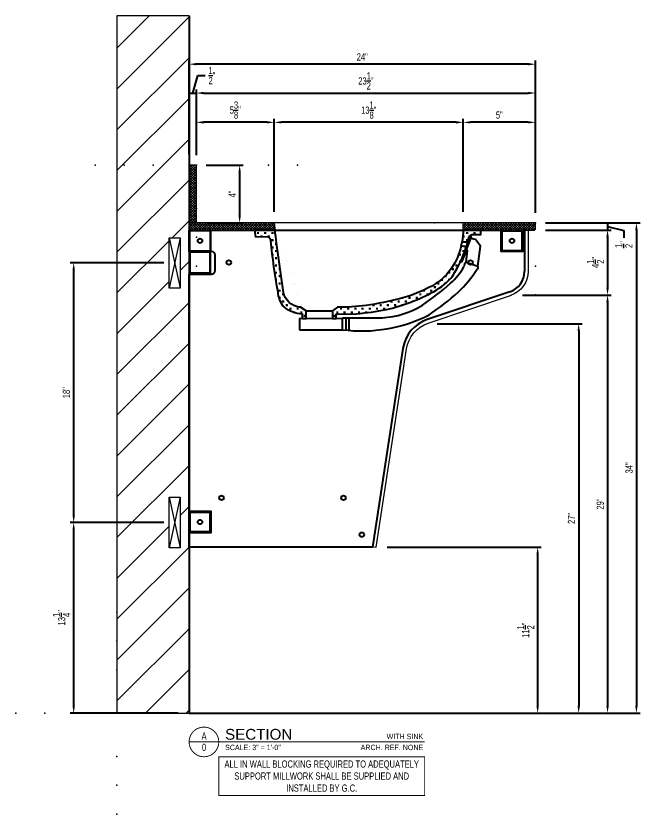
# Model space of a CAD drawing. Header units: inches. Extents: x 63 to 395, y 219 to 477.
# Drawn here: x 62.8 to 106.1, y 227 to 282.3 of the extents above; entities that cross this region are included whole.
import ezdxf
from ezdxf.enums import TextEntityAlignment as Align

# ---------------------------------------------------------------- set-up
doc = ezdxf.new("R2010")
doc.units = ezdxf.units.IN
doc.header["$MEASUREMENT"] = 0
doc.linetypes.add('HIDDEN2', pattern=[0.1875, 0.125, -0.0625])
doc.layers.get('Defpoints').update_dxf_attribs({"color": 253})
for name, color, linetype in [('10', 7, 'Continuous'), ('20', 3, 'Continuous'), ('Dim', 7, 'Continuous'), ('Hardware', 6, 'Continuous'), ('Hatch', 3, 'Continuous')]:
    doc.layers.add(name, color=color, linetype=linetype)
doc.layers.add('Key-in', color=5, linetype='HIDDEN2', lineweight=20)
doc.layers.add('Object lines', color=7, linetype='Continuous', lineweight=35)
doc.styles.add('AMI_T04', font='ARIALUNI.TTF', dxfattribs={"width": 0.75, "height": 0.5})
doc.styles.add('BOLD', font='ARIALUNI.TTF', dxfattribs={"height": 0.125})
doc.styles.get("Standard").update_dxf_attribs({"font": 'ARIALUNI.TTF', "width": 0.75, "height": 1})
doc.dimstyles.new('AMI_D04', dxfattribs={"dimscale": 4, "dimtxt": 0.5, "dimasz": 0.125, "dimexe": 0.0625, "dimexo": 0.1875, "dimgap": 0.0625, "dimtad": 1, "dimdec": 4, "dimzin": 0, "dimdsep": 46, "dimlunit": 5, "dimtxsty": 'AMI_T04', "dimcen": 0.125, "dimclrd": 256, "dimclre": 256, "dimclrt": 256, "dimazin": 2, "dimtfac": 1, "dimtdec": 4, "dimtmove": 2, "dimatfit": 3, "dimfxl": 1, "dimtolj": 1, "dimtzin": 0, "dimarcsym": 2})
doc.dimstyles.new('AMI_D04_Leader', dxfattribs={"dimscale": 4, "dimtxt": 0.5, "dimasz": 0.125, "dimexe": 0.0625, "dimexo": 0.1875, "dimgap": 0.0625, "dimtad": 0, "dimdec": 4, "dimzin": 0, "dimdsep": 46, "dimlunit": 5, "dimtxsty": 'AMI_T04', "dimcen": 0.125, "dimclrd": 256, "dimclre": 256, "dimclrt": 256, "dimazin": 2, "dimtfac": 1, "dimtdec": 4, "dimtmove": 1, "dimatfit": 3, "dimfxl": 1, "dimtolj": 1, "dimtzin": 0, "dimarcsym": 2})
pattern_1 = [(45, (-74.84294578429672, -247.228705161985), (-0.08838834764831843, 0.08838834764831845), []), (135, (-74.84294578429672, -247.228705161985), (-0.08838834764831845, -0.08838834764831843), [])]
pattern_2 = [(0, (-100.1925816635942, 43.51031741229207), (0.25, 0.25), [0.125, -0.375]), (90, (-100.1300816635942, 43.44781741229207), (-0.25, 0.25), [0.125, -0.375])]

# ---------------------------------------------------------------- blocks, each defined once
blk = doc.blocks.new('A$C75D17F70')
at = {"layer": 'Key-in', "color": 2, "linetype": 'Continuous', "lineweight": 18}
for p in [(0, 1.750000000000057), (0, 1.250000000000057), (0, 0.75), (-1.749999999999929, 0), (-1.249999999999929, 0), (-0.75, 0), (0, 0), (0.75, 0), (1.249999999999929, 0), (1.749999999999929, 0), (0, -0.75), (0, -1.250000000000057), (0, -1.750000000000057)]:
    blk.add_point(p, dxfattribs=at)
blk = doc.blocks.new('*D54')
at = {"layer": 'Defpoints', "color": 0, "lineweight": 18, "transparency": 16777216}
for p in [(98.78044578460748, 267.964106000653), (98.78044578460748, 267.464106000653), (103.8429457846072, 267.464106000653)]:
    blk.add_point(p, dxfattribs=at)
at = {"layer": 'Dim', "lineweight": -2, "transparency": 16777216}
for p, q in [((99.53044578460748, 267.964106000653), (104.0929457846072, 267.964106000653)), ((103.8429457846072, 267.964106000653), (103.8429457846072, 267.464106000653)), ((103.8429457846072, 267.964106000653), (103.8429457846072, 267.464106000653)), ((99.53044578460748, 267.464106000653), (104.0929457846072, 267.464106000653)), ((103.8429457846072, 267.714106000653), (104.9676363068941, 267.4217694330371)), ((104.9676363068941, 267.4217694330371), (104.9676363068941, 266.9217694330371))]:
    blk.add_line(p, q, dxfattribs=at)
at = {"layer": 'Dim', "lineweight": 18, "transparency": 16777216, "insert": (104.9676363068941, 266.4538294603222), "char_height": 0.5, "attachment_point": 5, "rotation": 90, "style": 'AMI_T04'}
blk.add_mtext('\\A1;{\\H1.000000x;\\S1/2;}"', dxfattribs=at)
blk = doc.blocks.new('*D55')
at = {"layer": 'Defpoints', "color": 0, "lineweight": 18, "transparency": 16777216}
for p in [(98.78044578460748, 267.464106000653), (97.18701542123065, 262.9579415086653), (103.8429457846072, 262.9579415086653)]:
    blk.add_point(p, dxfattribs=at)
at = {"layer": 'Dim', "lineweight": -2, "transparency": 16777216}
for p, q in [((99.53044578460748, 267.464106000653), (104.0929457846072, 267.464106000653)), ((103.8429457846072, 266.964106000653), (103.8429457846072, 263.4579415086653)), ((97.93701542123065, 262.9579415086653), (104.0929457846072, 262.9579415086653))]:
    blk.add_line(p, q, dxfattribs=at)
at = {"layer": 'Dim', "lineweight": 18, "transparency": 16777216}
for points in [[(103.7596124512739, 266.964106000653), (103.9262791179405, 266.964106000653), (103.8429457846072, 267.464106000653)], [(103.7596124512739, 263.4579415086653), (103.9262791179405, 263.4579415086653), (103.8429457846072, 262.9579415086653)]]:
    blk.add_solid(points, dxfattribs=at)
at = {"layer": 'Dim', "lineweight": 18, "transparency": 16777216, "insert": (103.0072250024334, 265.2110237546592), "char_height": 0.5, "attachment_point": 5, "rotation": 90, "style": 'AMI_T04'}
blk.add_mtext('\\A1;4{\\H1.000000x;\\S1/2;}"', dxfattribs=at)
blk = doc.blocks.new('*D56')
at = {"layer": 'Defpoints', "color": 0, "lineweight": 18, "transparency": 16777216}
for p in [(98.78044578460748, 267.964106000653), (90.84294578445196, 233.9641059986128), (105.8429457846072, 233.9641059986128)]:
    blk.add_point(p, dxfattribs=at)
at = {"layer": 'Dim', "lineweight": -2, "transparency": 16777216}
for p, q in [((99.53044578460748, 267.964106000653), (106.0929457846072, 267.964106000653)), ((105.8429457846072, 267.464106000653), (105.8429457846072, 234.4641059986128)), ((91.59294578445196, 233.9641059986128), (106.0929457846072, 233.9641059986128))]:
    blk.add_line(p, q, dxfattribs=at)
at = {"layer": 'Dim', "lineweight": 18, "transparency": 16777216}
for points in [[(105.7596124512739, 267.464106000653), (105.9262791179405, 267.464106000653), (105.8429457846072, 267.964106000653)], [(105.7596124512739, 234.4641059986128), (105.9262791179405, 234.4641059986128), (105.8429457846072, 233.9641059986128)]]:
    blk.add_solid(points, dxfattribs=at)
at = {"layer": 'Dim', "lineweight": 18, "transparency": 16777216, "insert": (105.3374887586863, 250.9641059996329), "char_height": 0.5, "attachment_point": 5, "rotation": 90, "style": 'AMI_T04'}
blk.add_mtext('\\A1;34"', dxfattribs=at)
blk = doc.blocks.new('*D57')
at = {"layer": 'Defpoints', "color": 0, "lineweight": 18, "transparency": 16777216}
for p in [(87.81388671915252, 245.464101000653), (90.84294578445196, 233.9641059986128), (98.99670263451753, 233.9641059986128)]:
    blk.add_point(p, dxfattribs=at)
at = {"layer": 'Dim', "lineweight": -2, "transparency": 16777216}
for p, q in [((88.56388671915252, 245.464101000653), (99.24670263451753, 245.464101000653)), ((98.99670263451753, 244.964101000653), (98.99670263451753, 234.4641059986128)), ((91.59294578445196, 233.9641059986128), (99.24670263451753, 233.9641059986128))]:
    blk.add_line(p, q, dxfattribs=at)
at = {"layer": 'Dim', "lineweight": 18, "transparency": 16777216}
for points in [[(98.9133693011842, 244.964101000653), (99.08003596785086, 244.964101000653), (98.99670263451753, 245.464101000653)], [(98.9133693011842, 234.4641059986128), (99.08003596785086, 234.4641059986128), (98.99670263451753, 233.9641059986128)]]:
    blk.add_solid(points, dxfattribs=at)
at = {"layer": 'Dim', "lineweight": 18, "transparency": 16777216, "insert": (98.16098185234378, 239.714103499633), "char_height": 0.5, "attachment_point": 5, "rotation": 90, "style": 'AMI_T04'}
blk.add_mtext('\\A1;11{\\H1.000000x;\\S1/2;}"', dxfattribs=at)
blk = doc.blocks.new('*D58')
at = {"layer": 'Defpoints', "color": 0, "lineweight": 18, "transparency": 16777216}
for p in [(75.34294578460748, 276.9641060006532), (74.84294578429672, 271.964106000653), (75.34294578460748, 271.901606000653)]:
    blk.add_point(p, dxfattribs=at)
at = {"layer": 'Dim', "lineweight": -2, "transparency": 16777216}
for p, q in [((75.0929457844521, 276.9641060006532), (75.45616201910421, 278.1748267828269)), ((75.45616201910421, 278.1748267828269), (75.95616201910421, 278.1748267828269)), ((74.84294578429672, 272.714106000653), (74.84294578429672, 277.2141060006532)), ((74.84294578429672, 276.9641060006532), (75.34294578460748, 276.9641060006532)), ((74.84294578429672, 276.9641060006532), (75.34294578460748, 276.9641060006532)), ((75.34294578460748, 272.651606000653), (75.34294578460748, 277.2141060006532))]:
    blk.add_line(p, q, dxfattribs=at)
at = {"layer": 'Dim', "lineweight": 18, "transparency": 16777216, "insert": (76.42410199181909, 278.1748267828269), "char_height": 0.5, "attachment_point": 5, "style": 'AMI_T04'}
blk.add_mtext('\\A1;{\\H1.000000x;\\S1/2;}"', dxfattribs=at)
blk = doc.blocks.new('*D59')
at = {"layer": 'Defpoints', "color": 0, "lineweight": 18, "transparency": 16777216}
for p in [(98.84294578460748, 276.9641060006532), (75.34294578460748, 271.901606000653), (98.84294578460748, 267.901606000653)]:
    blk.add_point(p, dxfattribs=at)
at = {"layer": 'Dim', "lineweight": -2, "transparency": 16777216}
for p, q in [((75.34294578460748, 272.651606000653), (75.34294578460748, 277.2141060006532)), ((75.84294578460748, 276.9641060006532), (98.34294578460748, 276.9641060006532)), ((98.84294578460748, 268.651606000653), (98.84294578460748, 277.2141060006532))]:
    blk.add_line(p, q, dxfattribs=at)
at = {"layer": 'Dim', "lineweight": 18, "transparency": 16777216}
for points in [[(75.84294578460748, 277.0474393339865), (75.84294578460748, 276.8807726673199), (75.34294578460748, 276.9641060006532)], [(98.34294578460748, 277.0474393339865), (98.34294578460748, 276.8807726673199), (98.84294578460748, 276.9641060006532)]]:
    blk.add_solid(points, dxfattribs=at)
at = {"layer": 'Dim', "lineweight": 18, "transparency": 16777216, "insert": (87.09294578460748, 277.8040900843276), "char_height": 0.5, "attachment_point": 5, "style": 'AMI_T04'}
blk.add_mtext('\\A1;23{\\H1.000000x;\\S1/2;}"', dxfattribs=at)
blk = doc.blocks.new('*D60')
at = {"layer": 'Defpoints', "color": 0, "lineweight": 18, "transparency": 16777216}
for p in [(74.84294578460748, 278.9641060006533), (74.84294578460748, 271.964106000653), (98.84294578460748, 267.901606000653)]:
    blk.add_point(p, dxfattribs=at)
at = {"layer": 'Dim', "lineweight": -2, "transparency": 16777216}
for p, q in [((74.84294578460748, 272.714106000653), (74.84294578460748, 279.2141060006533)), ((98.34294578460748, 278.9641060006533), (75.34294578460748, 278.9641060006533)), ((98.84294578460748, 268.651606000653), (98.84294578460748, 279.2141060006533))]:
    blk.add_line(p, q, dxfattribs=at)
at = {"layer": 'Dim', "lineweight": 18, "transparency": 16777216}
for points in [[(75.34294578460748, 279.0474393339866), (75.34294578460748, 278.8807726673199), (74.84294578460748, 278.9641060006533)], [(98.34294578460748, 279.0474393339866), (98.34294578460748, 278.8807726673199), (98.84294578460748, 278.9641060006533)]]:
    blk.add_solid(points, dxfattribs=at)
at = {"layer": 'Dim', "lineweight": 18, "transparency": 16777216, "insert": (86.84294578460748, 279.4652997250735), "char_height": 0.5, "attachment_point": 5, "style": 'AMI_T04'}
blk.add_mtext('\\A1;24"', dxfattribs=at)
blk = doc.blocks.new('*D61')
at = {"layer": 'Defpoints', "color": 0, "lineweight": 18, "transparency": 16777216}
for p in [(97.18701542123065, 262.9579415086653), (90.84294578445196, 233.9641059986128), (103.8429457846072, 233.9641059986128)]:
    blk.add_point(p, dxfattribs=at)
at = {"layer": 'Dim', "lineweight": -2, "transparency": 16777216}
for p, q in [((97.93701542123065, 262.9579415086653), (104.0929457846072, 262.9579415086653)), ((103.8429457846072, 262.4579415086653), (103.8429457846072, 234.4641059986128)), ((91.59294578445196, 233.9641059986128), (104.0929457846072, 233.9641059986128))]:
    blk.add_line(p, q, dxfattribs=at)
at = {"layer": 'Dim', "lineweight": 18, "transparency": 16777216}
for points in [[(103.7596124512739, 262.4579415086653), (103.9262791179405, 262.4579415086653), (103.8429457846072, 262.9579415086653)], [(103.7596124512739, 234.4641059986128), (103.9262791179405, 234.4641059986128), (103.8429457846072, 233.9641059986128)]]:
    blk.add_solid(points, dxfattribs=at)
at = {"layer": 'Dim', "lineweight": 18, "transparency": 16777216, "insert": (103.3374887586863, 248.4610237536391), "char_height": 0.5, "attachment_point": 5, "rotation": 90, "style": 'AMI_T04'}
blk.add_mtext('\\A1;29"', dxfattribs=at)
blk = doc.blocks.new('*D62')
at = {"layer": 'Defpoints', "color": 0, "lineweight": 18, "transparency": 16777216}
for p in [(91.2857711548562, 260.9641059986128), (90.84294578445196, 233.9641059986128), (101.8429457846075, 233.9641059986128)]:
    blk.add_point(p, dxfattribs=at)
at = {"layer": 'Dim', "lineweight": -2, "transparency": 16777216}
for p, q in [((92.0357711548562, 260.9641059986128), (102.0929457846075, 260.9641059986128)), ((101.8429457846075, 260.4641059986128), (101.8429457846075, 234.4641059986128)), ((91.59294578445196, 233.9641059986128), (102.0929457846075, 233.9641059986128))]:
    blk.add_line(p, q, dxfattribs=at)
at = {"layer": 'Dim', "lineweight": 18, "transparency": 16777216}
for points in [[(101.7596124512742, 260.4641059986128), (101.9262791179408, 260.4641059986128), (101.8429457846075, 260.9641059986128)], [(101.7596124512742, 234.4641059986128), (101.9262791179408, 234.4641059986128), (101.8429457846075, 233.9641059986128)]]:
    blk.add_solid(points, dxfattribs=at)
at = {"layer": 'Dim', "lineweight": 18, "transparency": 16777216, "insert": (101.3417520601872, 247.4641059986128), "char_height": 0.5, "attachment_point": 5, "rotation": 90, "style": 'AMI_T04'}
blk.add_mtext('\\A1;27"', dxfattribs=at)
blk = doc.blocks.new('*D76')
at = {"layer": 'Defpoints', "color": 0, "lineweight": 18, "transparency": 16777216}
for p in [(93.84294578460748, 274.9328560006533), (93.84294578460748, 267.964106000653), (98.84294578460748, 267.901606000653)]:
    blk.add_point(p, dxfattribs=at)
at = {"layer": 'Dim', "lineweight": -2, "transparency": 16777216}
for p, q in [((93.84294578460748, 268.714106000653), (93.84294578460748, 275.1828560006533)), ((98.84294578460748, 268.651606000653), (98.84294578460748, 275.1828560006533)), ((98.34294578460748, 274.9328560006533), (94.34294578460748, 274.9328560006533))]:
    blk.add_line(p, q, dxfattribs=at)
at = {"layer": 'Dim', "lineweight": 18, "transparency": 16777216}
for points in [[(94.34294578460748, 275.0161893339866), (94.34294578460748, 274.84952266732), (93.84294578460748, 274.9328560006533)], [(98.34294578460748, 275.0161893339866), (98.34294578460748, 274.84952266732), (98.84294578460748, 274.9328560006533)]]:
    blk.add_solid(points, dxfattribs=at)
at = {"layer": 'Dim', "lineweight": 18, "transparency": 16777216, "insert": (96.34294578460748, 275.437119302154), "char_height": 0.5, "attachment_point": 5, "style": 'AMI_T04'}
blk.add_mtext('\\A1;5"', dxfattribs=at)
blk = doc.blocks.new('*D77')
at = {"layer": 'Defpoints', "color": 0, "lineweight": 18, "transparency": 16777216}
for p in [(80.74290077167997, 274.9328560006533), (80.74290077167997, 267.964106000653), (93.84294578460748, 267.964106000653)]:
    blk.add_point(p, dxfattribs=at)
at = {"layer": 'Dim', "lineweight": -2, "transparency": 16777216}
for p, q in [((80.74290077167997, 268.714106000653), (80.74290077167997, 275.1828560006533)), ((93.84294578460748, 268.714106000653), (93.84294578460748, 275.1828560006533)), ((93.34294578460748, 274.9328560006533), (81.24290077167997, 274.9328560006533))]:
    blk.add_line(p, q, dxfattribs=at)
at = {"layer": 'Dim', "lineweight": 18, "transparency": 16777216}
for points in [[(81.24290077167997, 275.0161893339866), (81.24290077167997, 274.84952266732), (80.74290077167997, 274.9328560006533)], [(93.34294578460748, 275.0161893339866), (93.34294578460748, 274.84952266732), (93.84294578460748, 274.9328560006533)]]:
    blk.add_solid(points, dxfattribs=at)
at = {"layer": 'Dim', "lineweight": 18, "transparency": 16777216, "insert": (87.29292327814372, 275.7771033858284), "char_height": 0.5, "attachment_point": 5, "style": 'AMI_T04'}
blk.add_mtext('\\A1;13{\\H1.000000x;\\S1/8;}"', dxfattribs=at)
blk = doc.blocks.new('*D78')
at = {"layer": 'Defpoints', "color": 0, "lineweight": 18, "transparency": 16777216}
for p in [(75.34294578460748, 274.9328560006533), (75.34294578460748, 271.901606000653), (80.74290077167997, 267.964106000653)]:
    blk.add_point(p, dxfattribs=at)
at = {"layer": 'Dim', "lineweight": -2, "transparency": 16777216}
for p, q in [((75.34294578460748, 272.651606000653), (75.34294578460748, 275.1828560006533)), ((80.74290077167997, 268.714106000653), (80.74290077167997, 275.1828560006533)), ((80.24290077167997, 274.9328560006533), (75.84294578460748, 274.9328560006533))]:
    blk.add_line(p, q, dxfattribs=at)
at = {"layer": 'Dim', "lineweight": 18, "transparency": 16777216}
for points in [[(75.84294578460748, 275.0161893339866), (75.84294578460748, 274.84952266732), (75.34294578460748, 274.9328560006533)], [(80.24290077167997, 275.0161893339866), (80.24290077167997, 274.84952266732), (80.74290077167997, 274.9328560006533)]]:
    blk.add_solid(points, dxfattribs=at)
at = {"layer": 'Dim', "lineweight": 18, "transparency": 16777216, "insert": (78.04292327814372, 275.7813666873291), "char_height": 0.5, "attachment_point": 5, "style": 'AMI_T04'}
blk.add_mtext('\\A1;5{\\H1.000000x;\\S3/8;}"', dxfattribs=at)
blk = doc.blocks.new('*D79')
at = {"layer": 'Defpoints', "color": 0, "lineweight": 18, "transparency": 16777216}
for p in [(66.84294578429675, 247.182856000653), (73.84294578460748, 247.182856000653), (74.84294578429672, 233.9641059986128)]:
    blk.add_point(p, dxfattribs=at)
at = {"layer": 'Dim', "lineweight": -2, "transparency": 16777216}
for p, q in [((73.09294578460748, 247.182856000653), (66.59294578429675, 247.182856000653)), ((66.84294578429675, 234.4641059986128), (66.84294578429675, 246.682856000653)), ((74.09294578429672, 233.9641059986128), (66.59294578429675, 233.9641059986128))]:
    blk.add_line(p, q, dxfattribs=at)
at = {"layer": 'Dim', "lineweight": 18, "transparency": 16777216}
for points in [[(66.75961245096342, 246.682856000653), (66.92627911763007, 246.682856000653), (66.84294578429675, 247.182856000653)], [(66.75961245096342, 234.4641059986128), (66.92627911763007, 234.4641059986128), (66.84294578429675, 233.9641059986128)]]:
    blk.add_solid(points, dxfattribs=at)
at = {"layer": 'Dim', "lineweight": 18, "transparency": 16777216, "insert": (66.0041554250425, 240.5734809996329), "char_height": 0.5, "attachment_point": 5, "rotation": 90, "style": 'AMI_T04'}
blk.add_mtext('\\A1;13{\\H1.000000x;\\S1/4;}"', dxfattribs=at)
blk = doc.blocks.new('*D80')
at = {"layer": 'Defpoints', "color": 0, "lineweight": 18, "transparency": 16777216}
for p in [(66.84294578429675, 265.182856000653), (73.84294578460748, 265.182856000653), (73.84294578460748, 247.182856000653)]:
    blk.add_point(p, dxfattribs=at)
at = {"layer": 'Dim', "lineweight": -2, "transparency": 16777216}
for p, q in [((73.09294578460748, 265.182856000653), (66.59294578429675, 265.182856000653)), ((66.84294578429675, 247.682856000653), (66.84294578429675, 264.682856000653)), ((73.09294578460748, 247.182856000653), (66.59294578429675, 247.182856000653))]:
    blk.add_line(p, q, dxfattribs=at)
at = {"layer": 'Dim', "lineweight": 18, "transparency": 16777216}
for points in [[(66.75961245096342, 264.682856000653), (66.92627911763007, 264.682856000653), (66.84294578429675, 265.182856000653)], [(66.75961245096342, 247.682856000653), (66.92627911763007, 247.682856000653), (66.84294578429675, 247.182856000653)]]:
    blk.add_solid(points, dxfattribs=at)
at = {"layer": 'Dim', "lineweight": 18, "transparency": 16777216, "insert": (66.33748875837583, 256.182856000653), "char_height": 0.5, "attachment_point": 5, "rotation": 90, "style": 'AMI_T04'}
blk.add_mtext('\\A1;18"', dxfattribs=at)
blk = doc.blocks.new('*D81')
at = {"layer": 'Defpoints', "color": 0, "lineweight": 18, "transparency": 16777216}
for p in [(75.28044578460748, 271.964106000653), (75.34294578460748, 267.964106000653), (78.34294578460748, 267.964106000653)]:
    blk.add_point(p, dxfattribs=at)
at = {"layer": 'Dim', "lineweight": -2, "transparency": 16777216}
for p, q in [((76.03044578460748, 271.964106000653), (78.59294578460748, 271.964106000653)), ((78.34294578460748, 271.464106000653), (78.34294578460748, 268.464106000653)), ((76.09294578460748, 267.964106000653), (78.59294578460748, 267.964106000653))]:
    blk.add_line(p, q, dxfattribs=at)
at = {"layer": 'Dim', "lineweight": 18, "transparency": 16777216}
for points in [[(78.25961245127415, 271.464106000653), (78.42627911794081, 271.464106000653), (78.34294578460748, 271.964106000653)], [(78.25961245127415, 268.464106000653), (78.42627911794081, 268.464106000653), (78.34294578460748, 267.964106000653)]]:
    blk.add_solid(points, dxfattribs=at)
at = {"layer": 'Dim', "lineweight": 18, "transparency": 16777216, "insert": (77.84294578460744, 269.964106000653), "char_height": 0.5, "attachment_point": 5, "rotation": 90, "style": 'AMI_T04'}
blk.add_mtext('\\A1;4"', dxfattribs=at)
blk = doc.blocks.new('A$C672B7889')
at = {"layer": '20'}
for p, q in [((-1.598229317778532e-07, 22.00000502285657), (23.24999984017705, 22.00000502285657)), ((-1.598229317778532e-07, 20.50000502285657), (-1.598229317778532e-07, 22.00000502285657)), ((23.24999984017705, 22.00000502285657), (23.24999884017706, 19.13985202285656)), ((1.562499840177068, 20.50000502285657), (-1.598229317778532e-07, 20.50000502285657)), ((1.812499840177068, 19.18750502285657), (1.812499840177068, 20.25000502285657)), ((-1.598229317778532e-07, 2.285656819367432e-08), (-1.598229317778532e-07, 18.93750502285657)), ((-1.598229317778532e-07, 18.93750502285657), (1.562499840177068, 18.93750502285657)), ((22.22907984017706, 17.71841502285656), (16.49128384017706, 15.78454802285657)), ((14.81824284017705, 13.79184302285657), (12.71805884017706, 2.285656819367432e-08)), ((12.71805884017706, 2.285656819367432e-08), (-1.598229317778532e-07, 2.285656819367432e-08))]:
    blk.add_line(p, q, dxfattribs=at)
for centre in [(0.7499998401770682, 21.25000502285657), (22.37499784017706, 21.24962902285657), (2.749999840177068, 19.75000502285657), (19.50000084017705, 19.75000502285657), (2.249999840177068, 3.424112022856576), (10.69689384017707, 3.424112022856576), (0.7499998401770682, 1.750000022856568), (11.96621384017706, 0.8750000228565682)]:
    blk.add_circle(centre, 0.15625, dxfattribs=at)
for centre, radius, start, end in [((1.562499840177068, 20.25000502285657), 0.25, 0, 90), ((1.562499840177068, 19.18750502285657), 0.25, 270, 0), ((21.74999884017706, 19.13985102285656), 1.5, 288.6258690000001, 3.799999959047703e-05), ((17.28975184017708, 13.41548702285657), 2.5, 108.6258659999997, 171.341652)]:
    blk.add_arc(centre, radius, start, end, dxfattribs=at)
blk = doc.blocks.new('A$C65843E15')
at = {"layer": '10', "lineweight": 18}
for p, q in [((0, 0), (0.2499999999999716, -8.740789780858904e-08)), ((-10.52620997448469, -21.96236953579694), (-10.27905906545496, -22.00000499999999))]:
    blk.add_line(p, q, dxfattribs=at)
for points in [[(0, 0), (-1.000000082740371e-06, -2.860154524447182, -0.3287220435699889), (-1.056122730091289, -4.292973626297339)], [(0.2499999999999716, -8.740789780858904e-08), (0.2499989999998888, -2.86015461185508, -0.3287220435699926), (-0.9821430184398139, -4.531776897346901, -0.3287220435699926)], [(-10.52620997448469, -21.96236953579694), (-8.43175709029731, -8.208163357969624, -0.2806704751347168), (-6.758895861401498, -6.215517874740613), (-0.9857951495169743, -4.269264479461754)], [(-10.27905906545496, -22.00000499999999), (-8.184606181267583, -8.245798822172674, -0.2806704751347176), (-6.679031075261349, -6.452417887266563), (-0.9059303633768252, -4.506164491987704)]]:
    blk.add_lwpolyline(points, format="xyb", dxfattribs=at)
blk = doc.blocks.new('A$C6A6C239B')
at = {"layer": 'Hatch'}
h = blk.add_hatch(dxfattribs=at)
h.set_pattern_fill('CROSS', color=256, style=0)
h.set_pattern_definition(pattern_2)
edge = h.paths.add_edge_path()
edge.add_arc((9.087691014684381, 7.232656373428445), 5.405339474837747, 327.75145222942757, 345.7389809774162, ccw=False)
edge.add_arc((10.16290392954957, 6.828658791076672), 4.286702405807937, 304.0737674505296, 324.6483878290015, ccw=False)
edge.add_arc((7.500610537268234, 11.84216624109476), 9.949380404132707, 285.2842648686548, 300.5954091006011, ccw=False)
edge.add_arc((4.534525902471047, 23.96094708394449), 22.42388138356554, 278.1900350777545, 284.43226456643725, ccw=False)
edge.add_arc((5.823257827110457, 16.36810283071954), 14.72616484301831, 269.727521050295, 277.4354575207125, ccw=False)
edge.add_line((5.753225534350975, 1.642104512720209), (5.397134413521314, 1.396067010032141))
edge.add_line((5.397134413521314, 1.396067010032141), (5.397134413521314, 0.8545923948786935))
edge.add_line((5.397134413521314, 0.8545923948786935), (5.659824538289456, 0.8545923948786935))
edge.add_line((5.659824538289456, 0.8545923948786935), (5.659824538289456, 1.157930315893793))
edge.add_line((5.659824538289456, 1.157930315893793), (7.065584314167211, 1.193748387006224))
edge.add_arc((5.497414788763798, 20.20656832404423), 19.07738130925295, 274.7150595282255, 280.9926720660031)
edge.add_arc((6.139918492161787, 14.31874725701699), 13.18426069706312, 283.1312673288729, 298.5499510501014)
edge.add_arc((10.2216173031003, 6.708038264921291), 4.548560087432274, 299.204712866454, 320.7846822870041)
edge.add_arc((7.080911476767372, 8.12808636974619), 7.929301546012408, 327.1961670430894, 343.1541180773883)
edge.add_arc((17.78518628607568, 21.78603044243447), 16.25710948614201, 257.716336841578, 258.9524790061668, ccw=False)
edge = h.paths.add_edge_path()
edge.add_line((15.6774272027979, 6.997964073033074), (14.46485537103155, 6.997964073033074))
edge.add_arc((6.674212443336467, 7.256925923991734), 7.79494570007369, 352.11425798561476, 358.096182789417, ccw=False)
edge.add_arc((14.53811729828901, 17.73938014307753), 11.55278659615098, 269.2924084549876, 271.1596351334022)
edge.add_arc((12.6551931308108, 6.920092700599662), 2.239442454164533, 340.9447396698637, 350.8171256045007)
edge.add_arc((15.17719038325849, 6.2857184576362), 0.4166576438292843, 105.84201821085759, 138.3336986658604, ccw=False)
edge.add_line((15.06344875377391, 6.686550634343064), (15.6774272027979, 6.686550634343064))
edge.add_line((15.6774272027979, 6.686550634343064), (15.6774272027979, 6.997964073033074))
edge = h.paths.add_edge_path()
edge.add_line((3.322924970636961, 0.865506831326627), (3.585435625957018, 0.865506831326627))
edge.add_line((1.416871679229359, 6.997964073033074), (-2.413455035821244e-07, 6.997964073033074))
edge.add_line((-2.413455035821244e-07, 6.997964073033074), (0.06464067269706675, 6.511801192381427))
edge.add_line((3.585435625957018, 1.396067010032141), (3.192767869406964, 1.642104512720209))
edge.add_line((3.192767869406964, 1.642104512720209), (3.116172790270923, 1.642104512720209))
edge.add_arc((3.284192706137283, 2.945717803918069), 1.314396555501974, 191.9661177006956, 262.655759195527, ccw=False)
edge.add_line((1.998357488485283, 2.67319973449645), (1.519095705284769, 6.096968476428231))
edge.add_arc((25.88281087249862, 9.317493053125594), 24.57564638617341, 185.4158222119792, 187.5300041863059, ccw=False)
edge.add_line((3.585435625957018, 0.8711869160540004), (3.585435625957018, 1.396067010032141))
edge.add_line((3.322924970636961, 0.865506831326627), (3.322924970636961, 1.157174422698915))
edge.add_arc((3.450915057830688, 3.378458972240828), 2.224968878985384, 248.028941845843, 266.70227197133556, ccw=False)
edge.add_arc((3.324927364351097, 3.085059106359438), 1.905754065506733, 224.7208170618173, 248.24136344218522, ccw=False)
edge.add_arc((3.578266336916704, 2.86149282037494), 1.957693725640775, 184.8363587400038, 214.8050161393708, ccw=False)
edge.add_arc((41.33331189047484, 10.064262004987), 40.38357221869991, 185.4281761282064, 190.5122670519604, ccw=False)
edge.add_arc((0.8124469205772413, 6.20928673631346), 0.3202836835545723, 6.233162828502095, 74.92613676436363)
edge.add_line((0.8957411954816621, 6.518549895644526), (0.06464067269706675, 6.511801192381427))
h = blk.add_hatch(dxfattribs=at)
h.set_pattern_fill('CROSS', color=256, style=0)
h.set_pattern_definition(pattern_2)
edge = h.paths.add_edge_path()
edge.add_line((15.6774272027979, 6.997964073033074), (14.46485537103155, 6.997964073033074))
edge.add_arc((6.674212443336467, 7.256925923991734), 7.79494570007369, 352.11425798561476, 358.096182789417, ccw=False)
edge.add_arc((14.53811729828901, 17.73938014307753), 11.55278659615098, 269.2924084549876, 271.1596351334022)
edge.add_arc((12.6551931308108, 6.920092700599662), 2.239442454164533, 340.9447396698637, 350.8171256045007)
edge.add_arc((15.17719038325849, 6.2857184576362), 0.4166576438292843, 105.84201821085759, 138.3336986658604, ccw=False)
edge.add_line((15.06344875377391, 6.686550634343064), (15.6774272027979, 6.686550634343064))
edge.add_line((15.6774272027979, 6.686550634343064), (15.6774272027979, 6.997964073033074))
at = {"layer": '10'}
for p, q in [((-2.413455035821244e-07, 6.997964073033074), (0.06464067269706675, 6.511801192381427)), ((1.416871679229359, 6.997964073033074), (-2.413455035821244e-07, 6.997964073033074)), ((15.6774272027979, 6.997964073033074), (14.46485537103155, 6.997964073033074)), ((14.31873912203531, 5.901199468989546), (14.3954462954444, 6.187474537457604)), ((14.7642053907777, 6.189052423292935), (14.66223074197893, 5.83028087146721)), ((14.6610037848979, 5.57472544998933), (14.34496971828816, 4.760708476782554)), ((14.26979120939467, 4.799094550817642), (14.34496971828816, 4.760708476782554)), ((14.6635093092811, 4.758132902293198), (15.47271923661782, 4.498027189924244)), ((3.585435625957018, 1.396067010032141), (3.192767869406964, 1.642104512720209)), ((3.577717621217914, 1.396159752079541), (5.389416408782324, 1.396159752079541)), ((3.585435625957018, 0.8711869160540004), (3.585435625957018, 1.396067010032141)), ((3.103224370906844, 0.8712796581014004), (3.103224370906844, 0.08395960137085012)), ((6.094226988004664, 0.8458822749589103), (3.103224370906844, 0.8712796581014004)), ((3.322924970636961, 0.865506831326627), (3.585435625957018, 0.865506831326627)), ((6.094226988004664, 0.9114006160521058), (8.852818915887099, 0.9114006160521058)), ((6.094226988004664, 0.8458822749589103), (6.094226988004664, 0.9114006160521058)), ((6.094226988004664, 0.08395960137085012), (6.094226988004664, 0.8458822749589103)), ((6.329181598817456, 0.9114006160521058), (6.329181598817456, 0.05105621749117972)), ((6.565165892181597, 0.05105621749117972), (6.565165892181597, 0.9114006160521058)), ((3.103224370906844, 0.08395960137085012), (6.094226988004664, 0.08395960137085012))]:
    blk.add_line(p, q, dxfattribs=at)
for points in [[(3.192767869406964, 1.642104512720209), (3.116172790270923, 1.642104512720209, -0.3186102168502938), (1.998357488485283, 2.67319973449645), (1.519095705284769, 6.096968476428231, -0.009225120790918206), (1.416871679229359, 6.997964073033074)], [(14.46485537103155, 6.997964073033074, -0.02610699973043636), (14.3954462954444, 6.187474537457604, 0.00814749362903636), (14.77192339551738, 6.188959681245649, 0.04310307355394741), (14.86593491102661, 6.562708751991579, -0.142729233164649), (15.06344875377391, 6.686550634343064), (15.6774272027979, 6.686550634343064), (15.6774272027979, 6.997964073033074)], [(3.322924970636961, 0.865506831326627), (3.322924970636961, 1.157174422698915, -0.08165855351503866), (2.618469213514061, 1.315082993720807, -0.1029895758444714), (1.970805504543421, 1.744069715280432, -0.1315133718573158), (1.627542865553266, 2.696439308794481, -0.02218717114469968), (1.130837179032767, 6.244061458050794, 0.3090400461564452), (0.8957411954816621, 6.518549895644526), (0.06464067269706675, 6.511801192381427)], [(8.852818915887099, 0.9114006160521058, 0.1234826980382523), (11.64945411964339, 1.789281086364497, 0.03050659788507641), (13.58342591210402, 3.306289460297705, 0.08588361222511486), (14.51020012656164, 4.455021014191004, 0.08588361222511486)], [(6.094226988004664, 0.08395960137085012, 0.1491995378653), (12.09325150807416, 1.108364382186608, 0.03073792699189053), (14.12128896356108, 2.697303272103511, 0.05783728180701202), (15.40814004901114, 4.254779449151329, 0.05783728180701202)]]:
    blk.add_lwpolyline(points, format="xyb", dxfattribs=at)
for points in [[(14.6610037848979, 5.57472544998933), (15.02591727591727, 6.514642398274418)], [(14.85821690628728, 6.562801494037046), (15.02591727591727, 6.514642398274418)], [(15.47271923661782, 4.498027189924244), (15.65093891982741, 5.877966818334301), (15.30409921489371, 6.347269172067229), (14.98616464131482, 6.412250527539584)], [(14.6635093092811, 4.758132902293198), (14.74771480469661, 5.567505299381139), (14.6610037848979, 5.57472544998933)]]:
    blk.add_lwpolyline(points, dxfattribs=at)
blk.add_lwpolyline([(14.3264571267743, 5.90110672694226, -0.07864695390560203), (13.65921010055598, 4.348404635845384, -0.09001566871669768), (12.56457101808002, 3.277910600648454, -0.06690704008629822), (10.12334823714883, 2.244696919249293, -0.02724360150318129), (7.728960040650406, 1.765766371883331, -0.0336449039850163), (5.753225534350975, 1.642104512720209), (5.397134413521314, 1.396067010032141), (5.397134413521314, 0.8545923948786935), (5.659824538289456, 0.8545923948786935), (5.659824538289456, 1.157930315893793), (7.065584314167211, 1.193748387006224, 0.02739810441945219), (9.135155617709472, 1.479226834124859, 0.06737838499006918), (12.44100286621193, 2.737682287022892, 0.09443965105428384), (13.74573018017696, 3.832272749688116, 0.06974244394233486), (14.66994874671803, 5.830188129419923, -0.005393740003457962)], format="xyb", close=True, dxfattribs=at)
for centre, radius, start, end in [((14.9621456153281, 4.416760778073638), 0.4535620911005802, 131.1798120095923, 175.1610633662457), ((15.3360687997785, 4.404109798697789), 0.1658125998322542, 295.7633329182833, 34.50004214704538)]:
    blk.add_arc(centre, radius, start, end, dxfattribs=at)
blk = doc.blocks.new('*U90')
at = {"layer": '10'}
blk.add_blockref('A$C6A6C239B', (-4.48356701500012, -6.997964073033074), dxfattribs=at)
blk = doc.blocks.new('*U101')
at = {"layer": 'Hatch', "lineweight": 18}
h = blk.add_hatch(dxfattribs=at)
h.set_pattern_fill('ANSI31', color=6, scale=16)
h.set_pattern_definition([(45, (-143.5017119692664, -247.228705161985), (-1.414213562373095, 1.414213562373095), [])])
h.paths.add_polyline_path([(0, 48.3443814580732), (-5, 48.3443814580732), (-4.999999999999972, 3.552713678800501e-15), (-2.220446049250313e-16, 3.552713678800501e-15)])
h.paths.add_polyline_path([(-1.374999999689237, 14.96875000204022), (-0.624999999689237, 14.96875000204022), (-0.624999999689237, 11.46875000204022), (-1.374999999689237, 11.46875000204022)], flags=16)
h.paths.add_polyline_path([(-1.374999999689237, 29.46875000204022), (-1.374999999689237, 32.96875000204022), (-0.624999999689237, 32.96875000204022), (-0.624999999689237, 29.46875000204022)], flags=16)
h = blk.add_hatch(dxfattribs=at)
h.set_pattern_fill('ANSI37', color=6)
h.set_pattern_definition(pattern_1)
h.paths.add_polyline_path([(0.500000000310763, 37.93750000204022), (0.437500000310763, 38.00000000204022), (3.107629709120374e-10, 38.00000000204022), (3.107629709120374e-10, 34.00000000204022), (0.500000000310763, 34.00000000204022)])
h = blk.add_hatch(dxfattribs=at)
h.set_pattern_fill('ANSI37', color=6)
h.set_pattern_definition(pattern_1)
h.paths.add_polyline_path([(5.952016308508576, 33.50000000204022), (5.899954987383254, 34.00000000204022), (3.107629709120374e-10, 34.00000000204022), (3.107629709120374e-10, 33.50000000204022)])
h = blk.add_hatch(dxfattribs=at)
h.set_pattern_fill('ANSI37', color=6)
h.set_pattern_definition(pattern_1)
h.paths.add_polyline_path([(23.93750000031076, 34.00000000204022), (19.00000000031076, 34.00000000204022), (19.00000000031076, 33.50000000204022), (19.21257183207712, 33.50000000204022), (23.93750000031076, 33.50000000204022), (24.00000000031076, 33.56250000204022), (24.00000000031076, 33.93750000204022)])
at = {"linetype": 'Continuous'}
for p, q in [((0, 48.3443814580732), (0, 0)), ((0, 0), (24, 0))]:
    blk.add_line(p, q, dxfattribs=at)
at = {"color": 6, "lineweight": 18}
for p, q in [((-1.374999999689237, 32.96875000204022), (-0.624999999689237, 29.46875000204022)), ((-0.624999999689237, 32.96875000204022), (-1.374999999689237, 29.46875000204022)), ((-1.374999999689237, 14.96875000204022), (-0.624999999689237, 11.46875000204022)), ((-0.624999999689237, 14.96875000204022), (-1.374999999689237, 11.46875000204022))]:
    blk.add_line(p, q, dxfattribs=at)
for points in [[(-1.374999999689237, 32.96875000204022), (-0.624999999689237, 32.96875000204022), (-0.624999999689237, 29.46875000204022), (-1.374999999689237, 29.46875000204022)], [(-1.374999999689237, 14.96875000204022), (-0.624999999689237, 14.96875000204022), (-0.624999999689237, 11.46875000204022), (-1.374999999689237, 11.46875000204022)]]:
    blk.add_lwpolyline(points, close=True, dxfattribs=at)
at = {"layer": '10', "lineweight": 18}
for p, q in [((5.899954987383254, 34.00000000204022), (5.952016308508618, 33.50000000203977)), ((19.00000000031076, 33.50000000204022), (19.00000000031076, 34.00000000204022))]:
    blk.add_line(p, q, dxfattribs=at)
for points in [[(0.437500000310763, 38.00000000204022), (3.107629709120374e-10, 38.00000000204022), (3.107629709120374e-10, 34.00000000204022), (0.500000000310763, 34.00000000204022), (0.500000000310763, 37.93750000204022)], [(23.93750000031076, 34.00000000204022), (3.107629709120374e-10, 34.00000000204022), (3.107629709120374e-10, 33.50000000204022), (23.93750000031076, 33.50000000204022), (24.00000000031076, 33.56250000204022), (24.00000000031076, 33.93750000204022)]]:
    blk.add_lwpolyline(points, close=True, dxfattribs=at)
at = {"layer": 'Defpoints', "lineweight": 18}
for p, q in [((0, 48.3443814580732), (-5, 48.3443814580732)), ((-5, 48.3443814580732), (-4.999999999999972, 0)), ((-4.999999999999972, 0), (0, 0))]:
    blk.add_line(p, q, dxfattribs=at)
at = {"layer": 'Hardware', "lineweight": 18}
for points in [[(3.107629709120374e-10, 33.50000000204022), (1.500000000310763, 33.50000000204022), (1.500000000310763, 32.00000000204022), (3.107629709120374e-10, 32.00000000204022)], [(0.06250000031076297, 33.43750000204022), (1.437500000310763, 33.43750000204022), (1.437500000310763, 32.06250000204022), (0.06250000031076297, 32.06250000204022)], [(1.500000000310763, 32.00000000204022), (3.107629709120374e-10, 32.00000000204022), (3.107629709120374e-10, 30.50000000204022), (1.500000000310763, 30.50000000204022)], [(1.437500000310763, 31.93750000204022), (0.06250000031076297, 31.93750000204022), (0.06250000031076297, 30.56250000204022), (1.437500000310763, 30.56250000204022)]]:
    blk.add_lwpolyline(points, close=True, dxfattribs=at)
at = {"layer": 'Hardware', "linetype": 'Continuous'}
for points in [[(23.12499800031077, 33.49962400204026), (23.12499800031077, 31.99962400204026), (21.62499800031077, 31.99962400204026), (21.62499800031077, 33.49962400204026)], [(23.06249800031077, 33.43712400204026), (23.06249800031077, 32.06212400204026), (21.68749800031077, 32.06212400204026), (21.68749800031077, 33.43712400204026)], [(3.107629709120374e-10, 13.99999500204024), (1.500000000310763, 13.99999500204024), (1.500000000310763, 12.49999500204024), (3.107629709120374e-10, 12.49999500204024)], [(0.06250000031076297, 13.93749500204024), (1.437500000310763, 13.93749500204024), (1.437500000310763, 12.56249500204024), (0.06250000031076297, 12.56249500204024)]]:
    blk.add_lwpolyline(points, close=True, dxfattribs=at)
blk.add_blockref('A$C672B7889', (1.6013370895962e-07, 11.49999497918367))
at = {"layer": '10', "lineweight": 18}
blk.add_blockref('A$C65843E15', (23.25000000031076, 33.50000000204022), dxfattribs=at)
at = {"layer": 'Object lines'}
blk.add_blockref('*U90', (9.018711644279335, 33.50000000204022), dxfattribs=at)

msp = doc.modelspace()

# ---------------------------------------------------------------- linework, layer by layer
at = {"layer": 'Key-in', "color": 7, "linetype": 'Continuous', "const_width": 0.0625}
msp.add_lwpolyline([(76.89735142894187, 231.9641060025791, 0.9999999250318662), (74.84294578429672, 231.9641059946456, 0.9999999250318662), (76.89735142894187, 231.9641059946456, 0.9999999250318662)], format="xyb", dxfattribs=at)
msp.add_lwpolyline([(74.84294578429672, 231.9641059986128), (91.16953667158623, 231.9641059986128)], dxfattribs=at)
msp.add_lwpolyline([(76.89735142894187, 230.936902722178), (91.16953667158623, 230.936902722178), (91.16953667158623, 228.2529946762009), (76.89735142894187, 228.2529946762009)], close=True, dxfattribs=at)

# ---------------------------------------------------------------- block references
at = {"lineweight": 18}
msp.add_blockref('*U101', (74.84294578429672, 233.9641059986128), dxfattribs=at)
at = {"layer": 'Defpoints', "lineweight": 18, "xscale": 4, "yscale": 4, "zscale": 4}
for p in [(75.34294578460748, 271.964106000653), (98.84294578460748, 267.964106000653), (69.84294578429675, 233.9641059986128)]:
    msp.add_blockref('A$C75D17F70', p, dxfattribs=at)

# ---------------------------------------------------------------- texts
at = {"layer": 'Key-in', "color": 7, "linetype": 'Continuous', "width": 0.75}
for s, p in [('A', (75.8803823132921, 232.118712502764)), ('0', (75.8803823132921, 231.3386593435083))]:
    msp.add_text(s, height=0.5, dxfattribs=at).set_placement(p, align=Align.CENTER)
at = {"layer": 'Key-in', "color": 7, "linetype": 'Continuous', "style": 'BOLD'}
msp.add_text('SECTION', height=0.75, dxfattribs=at).set_placement((77.33708436475808, 232.118712502764))
at = {"layer": 'Key-in', "color": 7, "linetype": 'Continuous', "width": 0.75}
for s, p in [('WITH SINK', (91.06676868062414, 232.1563510305058)), ('ARCH. REF. NONE', (91.06676868062414, 231.3968609667198))]:
    msp.add_text(s, height=0.375, dxfattribs=at).set_placement(p, align=Align.RIGHT)
msp.add_text('SCALE: 3" = 1\'-0"', height=0.375, dxfattribs=at).set_placement((77.33605937134871, 231.3968609667194))
at = {"layer": 'Key-in', "color": 7, "linetype": 'Continuous', "insert": (84.03344405026405, 229.5949486991894), "char_height": 0.5, "width": 14.27218524264435, "attachment_point": 5, "style": 'AMI_T04'}
msp.add_mtext('ALL IN WALL BLOCKING REQUIRED TO ADEQUATELY SUPPORT MILLWORK SHALL BE SUPPLIED AND INSTALLED BY G.C.', dxfattribs=at)

# ---------------------------------------------------------------- dimensions: what is measured, and where the dimension line sits
at = {"layer": 'Dim', "lineweight": 18}
for base, p1, p2, dimstyle, picture, middle in [((74.84294578460748, 278.9641060006533), (98.84294578460748, 267.901606000653), (74.84294578460748, 271.964106000653), 'AMI_D04', '*D60', (86.84294578460748, 279.4652997250735)), ((75.34294578460748, 276.9641060006532), (74.84294578429672, 271.964106000653), (75.34294578460748, 271.901606000653), 'AMI_D04_Leader', '*D58', (76.20616201910421, 278.1748267828269)), ((98.84294578460748, 276.9641060006532), (75.34294578460748, 271.901606000653), (98.84294578460748, 267.901606000653), 'AMI_D04', '*D59', (87.09294578460748, 277.8040900843276)), ((75.34294578460748, 274.9328560006533), (80.74290077167997, 267.964106000653), (75.34294578460748, 271.901606000653), 'AMI_D04', '*D78', (78.04292327814372, 275.7813666873291)), ((80.74290077167997, 274.9328560006533), (93.84294578460748, 267.964106000653), (80.74290077167997, 267.964106000653), 'AMI_D04', '*D77', (87.29292327814372, 275.7771033858284)), ((93.84294578460748, 274.9328560006533), (98.84294578460748, 267.901606000653), (93.84294578460748, 267.964106000653), 'AMI_D04', '*D76', (96.34294578460748, 275.437119302154))]:
    dim = msp.add_linear_dim(base=base, p1=p1, p2=p2, dimstyle=dimstyle, override={"dimpost": '"'}, dxfattribs=at)
    dim.commit()
    dim.dimension.update_dxf_attribs({"geometry": picture, "text_midpoint": middle})
for base, p1, p2, picture, middle in [((78.34294578460748, 267.964106000653), (75.28044578460748, 271.964106000653), (75.34294578460748, 267.964106000653), '*D81', (77.84294578460744, 269.964106000653)), ((105.8429457846072, 233.9641059986128), (98.78044578460748, 267.964106000653), (90.84294578445196, 233.9641059986128), '*D56', (105.3374887586863, 250.9641059996329)), ((103.8429457846072, 262.9579415086653), (98.78044578460748, 267.464106000653), (97.18701542123065, 262.9579415086653), '*D55', (103.0072250024334, 265.2110237546592)), ((66.84294578429675, 265.182856000653), (73.84294578460748, 247.182856000653), (73.84294578460748, 265.182856000653), '*D80', (66.33748875837583, 256.182856000653)), ((103.8429457846072, 233.9641059986128), (97.18701542123065, 262.9579415086653), (90.84294578445196, 233.9641059986128), '*D61', (103.3374887586863, 248.4610237536391)), ((101.8429457846075, 233.9641059986128), (91.2857711548562, 260.9641059986128), (90.84294578445196, 233.9641059986128), '*D62', (101.3417520601872, 247.4641059986128)), ((66.84294578429675, 247.182856000653), (74.84294578429672, 233.9641059986128), (73.84294578460748, 247.182856000653), '*D79', (66.0041554250425, 240.5734809996329)), ((98.99670263451753, 233.9641059986128), (87.81388671915252, 245.464101000653), (90.84294578445196, 233.9641059986128), '*D57', (98.16098185234378, 239.714103499633))]:
    dim = msp.add_linear_dim(base=base, p1=p1, p2=p2, angle=90, dimstyle='AMI_D04', override={"dimpost": '"'}, dxfattribs=at)
    dim.commit()
    dim.dimension.update_dxf_attribs({"geometry": picture, "text_midpoint": middle})
dim = msp.add_linear_dim(base=(103.8429457846072, 267.464106000653), p1=(98.78044578460748, 267.964106000653), p2=(98.78044578460748, 267.464106000653), angle=90, dimstyle='AMI_D04_Leader', override={"dimpost": '"'}, dxfattribs=at)
dim.commit()
dim.dimension.update_dxf_attribs({"geometry": '*D54', "text_midpoint": (104.9676363068941, 266.6717694330371), "dimtype": 160})

doc.saveas('drawing.dxf')
